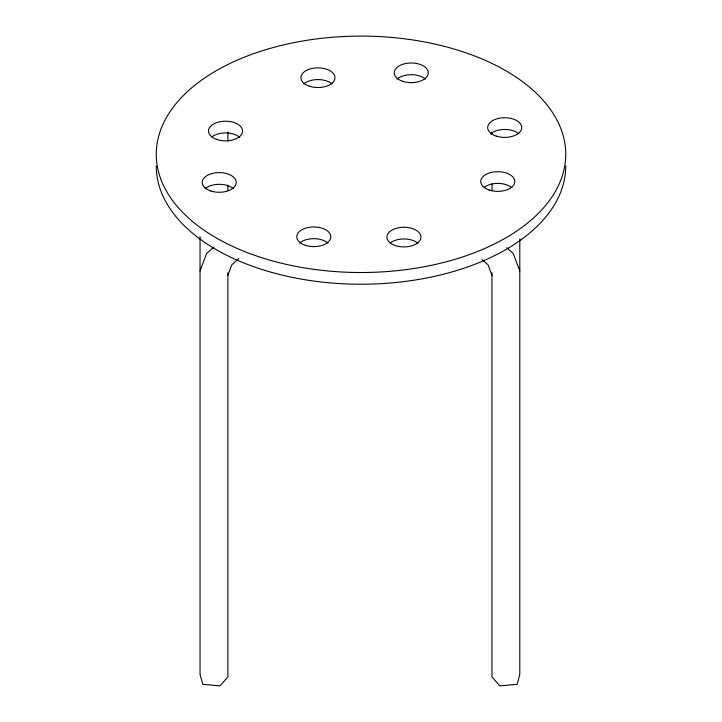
<?xml version="1.0" encoding="UTF-8"?>
<svg xmlns="http://www.w3.org/2000/svg" width="722" height="722" viewBox="0 0 722 722"><rect width="100%" height="100%" fill="white"/><g stroke="black" fill="none" stroke-linecap="round" stroke-linejoin="round"><path stroke-width="1.08" d="M200.048 270.912L206.627 253.485L213.92 247.014M227.881 275.208L231.807 264.821L238.829 258.593M506.745 247.736L513.225 253.485L519.804 270.912M481.809 259.279L488.045 264.821L491.971 275.208M519.804 238.919L519.804 674.393L517.078 684.33L499.877 685.9L491.971 676.938L491.971 272.817M491.971 132.153L491.971 134.4M491.971 183.911L491.971 190.662M227.881 132.153L227.881 141.151M227.881 185.04L227.881 190.662M227.881 272.817L227.881 676.938L219.975 685.9L202.774 684.33L200.048 674.393L200.048 236.672M565.75 166.024A204.75 118.209 0 0 1 361 284.233A204.75 118.209 0 0 1 156.25 166.024M397.091 79.068A17.03 9.837 0 0 1 425.429 79.068M299.639 243.052A17.03 9.837 0 0 1 327.968 243.052M212.024 136.774A17.03 9.837 0 0 1 239.704 137.297M205.057 188.695A17.03 9.837 0 0 1 233.387 188.695M390.412 242.827A17.03 9.837 0 0 1 418.092 243.35M303.763 83.951A17.03 9.837 0 0 1 332.102 83.951M490.527 133.823A17.03 9.837 0 0 1 518.856 133.823M484.254 187.26A17.03 9.837 0 0 1 511.934 187.783M217.024 139.554A17.03 9.837 0 0 0 242.574 131.043A17.03 9.837 0 0 0 217.024 122.523A17.03 9.837 0 0 0 217.024 139.554M258.629 256.68A204.75 118.209 0 0 0 565.75 154.309A204.75 118.209 0 0 0 258.629 51.939A204.75 118.209 0 0 0 258.629 256.68M210.707 190.951A17.03 9.837 0 0 0 236.256 182.44A17.03 9.837 0 0 0 210.707 173.921A17.03 9.837 0 0 0 210.707 190.951M402.741 81.324A17.03 9.837 0 0 0 428.29 72.805A17.03 9.837 0 0 0 402.741 64.294A17.03 9.837 0 0 0 402.741 81.324M496.176 136.079A17.03 9.837 0 0 0 521.726 127.568A17.03 9.837 0 0 0 496.176 119.049A17.03 9.837 0 0 0 496.176 136.079M395.412 245.615A17.03 9.837 0 0 0 420.962 237.096A17.03 9.837 0 0 0 395.412 228.576A17.03 9.837 0 0 0 395.412 245.615M305.289 245.309A17.03 9.837 0 0 0 330.838 236.798A17.03 9.837 0 0 0 305.289 228.278A17.03 9.837 0 0 0 305.289 245.309M309.413 86.216A17.03 9.837 0 0 0 334.963 77.696A17.03 9.837 0 0 0 309.413 69.177A17.03 9.837 0 0 0 309.413 86.216M489.254 190.039A17.03 9.837 0 0 0 514.804 181.529A17.03 9.837 0 0 0 489.254 173.009A17.03 9.837 0 0 0 489.254 190.039"/></g></svg>
